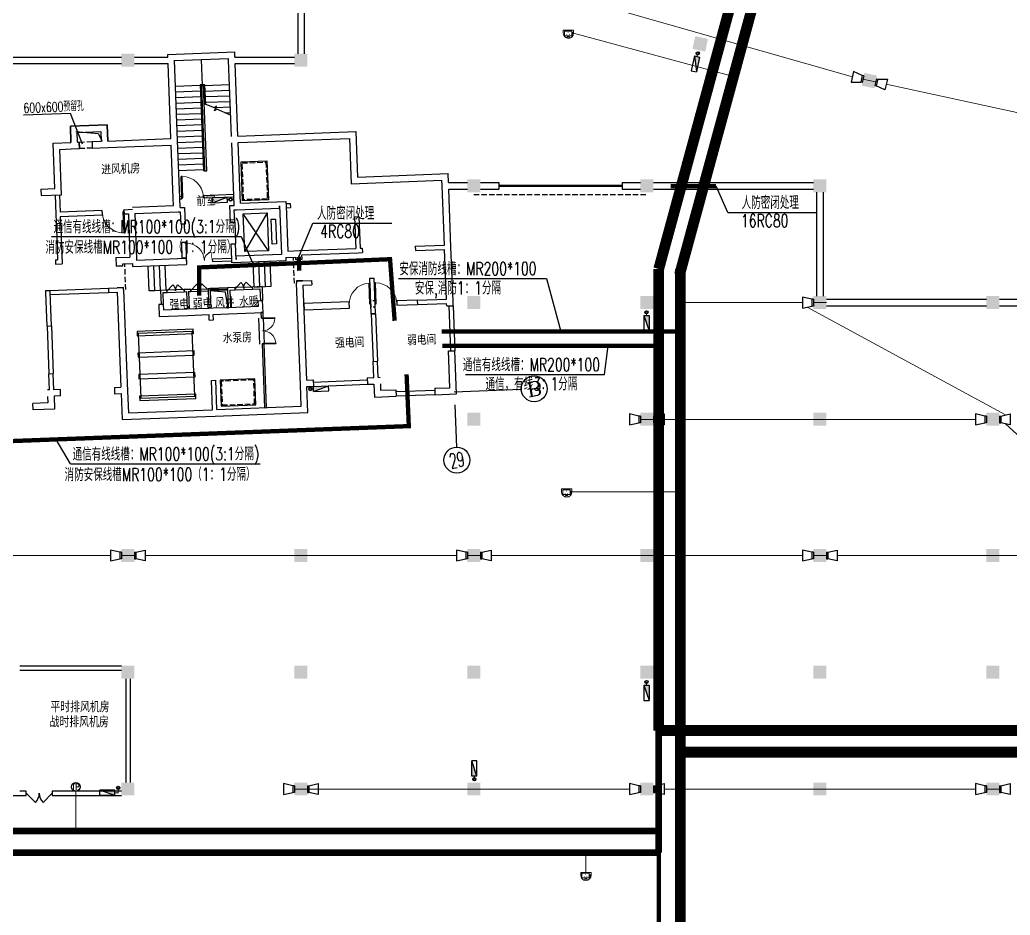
# Model space of a CAD drawing. Extents: x 791398 to 2325386, y -987887 to -518217.
# Drawn here: x 1478894 to 1524694, y -843893 to -802477 of the extents above; entities that cross this region are included whole.
import ezdxf
from ezdxf.enums import TextEntityAlignment as Align

# ---------------------------------------------------------------- set-up
doc = ezdxf.new("R2010")
doc.units = 0
doc.header["$LTSCALE"] = 1000
doc.header["$MEASUREMENT"] = 0
for name, pattern in [('BORDER', [1.75, 0.5, -0.25, 0.5, -0.25, 0, -0.25]), ('DASH', [0.35, 0.25, -0.1]), ('DASHEDX2', [1.5, 1, -0.5])]:
    doc.linetypes.add(name, pattern=pattern)
for name, color, linetype in [('AXIS', 3, 'Continuous'), ('AXIS_TEXT', 7, 'Continuous'), ('COLUMN', 252, 'Continuous'), ('JPS-J', 6, 'Continuous'), ('JPS-X', 1, 'BORDER'), ('JPS-XHS', 7, 'Continuous'), ('LVTRY', 6, 'Continuous'), ('PS房间字', 3, 'Continuous'), ('PUB_DIM', 3, 'Continuous'), ('RD-equip', 3, 'Continuous'), ('RD-text', 4, 'Continuous'), ('SPACE', 7, 'Continuous'), ('STAIR', 9, 'Continuous'), ('WALL', 8, 'Continuous'), ('WINDOW', 8, 'Continuous'), ('ZS封堵', 40, 'Continuous'), ('ZS房间字', 6, 'Continuous')]:
    doc.layers.add(name, color=color, linetype=linetype)
doc.layers.add('RD-line', color=2, linetype='Continuous', lineweight=0)
doc.styles.add('_TCH_AXIS', font='COMPLEX', dxfattribs={"bigfont": 'GBCBIG'})
doc.styles.add('_TCH_DIM', font='SIMPLEX', dxfattribs={"bigfont": 'GBCBIG'})
doc.styles.add('_TCH_SPACE', font='SIMPLEX', dxfattribs={"bigfont": 'GBCBIG'})
doc.styles.add('_TEL_DIM', font='SIMPLEX', dxfattribs={"width": 0.8, "height": 3.5, "bigfont": 'HZTXT'})
doc.styles.add('COMPLEX', font='COMPLEX')
doc.styles.add('FS1', font='txt4', dxfattribs={"width": 0.8, "bigfont": 'fstxt'})
doc.styles.add('FS2', font='tjromans.shx', dxfattribs={"width": 0.8, "bigfont": 'tjhztxt.shx'})
doc.styles.add('TEXT', font='tjromans.shx', dxfattribs={"width": 0.8, "height": 400, "bigfont": 'tjhztxt.shx'})
doc.linetypes.add('BRA', pattern='A,2.8,-0.1,["B",_TEL_DIM,S=0.07,R=0,X=0,Y=-0.12],-0.25', length=3.15)
doc.linetypes.add('CCTV', pattern='A,2.8,-0.1,["V",_TEL_DIM,S=0.07,R=0,X=0,Y=-0.12],-0.25', length=3.15)
doc.linetypes.add('TD', pattern='A,2.8,-0.1,["C",_TEL_DIM,S=0.07,R=0,X=0,Y=-0.12],-0.25', length=3.15)

# ---------------------------------------------------------------- blocks, each defined once
blk = doc.blocks.new('DXHS')
at = {"layer": 'JPS-XHS'}
blk.add_hatch(color=256, dxfattribs=at).paths.add_polyline_path([(-350, 240), (-350, 0), (350, 0)])
at = {"layer": 'JPS-XHS', "linetype": 'Continuous'}
for p, q in [((-350, 240), (-350, 0)), ((-350, 240), (350, 240)), ((-350, 0), (350, 0)), ((350, 240), (350, 0))]:
    blk.add_line(p, q, dxfattribs=at)
at = {"layer": 'JPS-XHS'}
blk.add_line((-350, 240), (350, 0), dxfattribs=at)
blk = doc.blocks.new('FF')
at = {"linetype": 'Continuous'}
for radius in [75, 60]:
    blk.add_circle((0, 0), radius, dxfattribs=at)
blk = doc.blocks.new('xxhhsss')
at = {"layer": 'JPS-X', "const_width": 50}
for points in [[(45054, -105841), (45086, -105694)], [(42715, -117823), (42715, -117673)], [(27318, -121219), (27168, -121225)], [(42715, -134923), (42715, -134773)], [(34755, -139123), (34755, -139273)], [(18285, -139673), (18285, -139903), (18135, -139903)]]:
    blk.add_lwpolyline(points, dxfattribs=at)
at = {"layer": 'JPS-X'}
for p, rotation in [((45086, -105694), 77.75137563667849), ((42715, -117673), 90), ((27168, -121225), 182.1740398099917), ((42715, -134773), 90), ((34755, -139273), 270), ((18285, -139673), 180)]:
    blk.add_blockref('FF', p, dxfattribs=dict(at, rotation=rotation))
at = {"layer": 'JPS-XHS', "xscale": -1}
for p, rotation in [((45097, -106209), 77.75137563667849), ((42835, -118173), 90), ((27663, -121086), 182.1740398099917), ((42835, -135273), 90), ((34635, -138773), 270)]:
    blk.add_blockref('DXHS', p, dxfattribs=dict(at, rotation=rotation))
at = {"layer": 'JPS-XHS', "rotation": 180}
blk.add_blockref('DXHS', (17785, -139783), dxfattribs=at)
blk = doc.blocks.new('_FZH')
blk.add_solid([(-0.5, -0.5), (0.5, -0.5), (-0.5, 0.5), (0.5, 0.5)])
blk = doc.blocks.new('$DorLib2D$00000116')
at = {"color": 0}
for p, q in [((-0.5, 0), (-0.146, 0.354)), ((0.5, 0), (0.146, 0.354))]:
    blk.add_line(p, q, dxfattribs=at)
for centre, start, end in [((-0.5, 0), 0, 45), ((0.5, 0), 135, 180)]:
    blk.add_arc(centre, 0.5, start, end, dxfattribs=at)
blk = doc.blocks.new('$WINLIB2D$00000001')
for p, q in [((-0.5, 0.5), (0.5, 0.5)), ((-0.5, 0.5), (-0.5, -0.5)), ((0.5, 0.167), (-0.5, 0.167)), ((0.5, -0.5), (0.5, 0.5)), ((0.5, -0.167), (-0.5, -0.167)), ((-0.5, -0.5), (0.5, -0.5))]:
    blk.add_line(p, q)
blk = doc.blocks.new('$DorLib2D$00000025')
at = {"const_width": 0.02}
for points in [[(0.481, -0.001), (0.481, 0.691)], [(-0.481, 0.001), (-0.481, 0.308)]]:
    blk.add_lwpolyline(points, dxfattribs=at)
at = {"lineweight": 13}
for centre, radius, start, end in [((0.505, -0.002), 0.699, 91.9397, 179.7238), ((-0.501, 0.003), 0.307, 359.7899, 85.7508)]:
    blk.add_arc(centre, radius, start, end, dxfattribs=at)
blk = doc.blocks.new('$DorLib2D$00000001')
for p, q in [((0.45, 0.975), (0.5, 0.975)), ((0.45, 0), (0.45, 0.975)), ((0.5, 0), (0.5, 0.975)), ((0.5, 0), (0.45, 0))]:
    blk.add_line(p, q)
at = {"lineweight": 13}
blk.add_arc((0.475, 0), 0.975, 91.4693, 180, dxfattribs=at)
blk = doc.blocks.new('$DorLib2D$00000002')
for p, q in [((-0.5, 0), (-0.5, 0.4875)), ((-0.475, 0.4875), (-0.5, 0.4875)), ((-0.475, 0), (-0.475, 0.4875)), ((0.475, 0), (0.475, 0.4875)), ((0.475, 0.4875), (0.5, 0.4875)), ((0.5, 0), (0.5, 0.4875)), ((-0.5, 0), (-0.475, 0)), ((0.5, 0), (0.475, 0))]:
    blk.add_line(p, q)
at = {"lineweight": 13}
for centre, start, end in [((-0.4875, 0), 0, 88.53072), ((0.4875, 0), 91.46928, 180)]:
    blk.add_arc(centre, 0.4875, start, end, dxfattribs=at)
blk = doc.blocks.new('_AXISO')
blk.add_circle((0, 0), 0.5)
at = {"layer": 'AXIS_TEXT', "style": 'COMPLEX', "width": 1.041667}
blk.add_attdef('A', text='', height=0.56, dxfattribs=at).set_placement((-0.25, -0.28), (0.25, -0.28), align=Align.FIT)
blk = doc.blocks.new('dadadadadadadad')
at = {"layer": 'RD-equip'}
for p, q in [((-157, 0), (-157, -70)), ((-157, 0), (157, 0)), ((157, 0), (157, -70)), ((-154, -70), (-253, -500)), ((-157, -70), (157, -70)), ((248, -500), (155, -70)), ((-253, -500), (248, -500))]:
    blk.add_line(p, q, dxfattribs=at)
blk = doc.blocks.new('PCY07')
at = {"color": 0, "lineweight": -2}
for p, q in [((-321, 0), (-321, 182)), ((-321, 182), (321, 182)), ((-249, -161), (-249, 129)), ((-249, 129), (205, 129)), ((205, 129), (205, -161)), ((321, 0), (321, 182)), ((205, -161), (-249, -161))]:
    blk.add_line(p, q, dxfattribs=at)
at = {"color": 0, "lineweight": -2, "const_width": 25}
for points in [[(-34, 48, 1), (-9, 48, 1)], [(-111, -81, 1), (-86, -81, 1)], [(67, -81, -1), (42, -81, -1)]]:
    blk.add_lwpolyline(points, format="xyb", close=True, dxfattribs=at)
at = {"color": 0, "lineweight": -2, "const_width": 80}
blk.add_lwpolyline([(245, 69), (245, -100)], dxfattribs=at)
at = {"color": 0, "lineweight": -2}
blk.add_lwpolyline([(-12, -162, 100, 250, 0), (-12, -272, 250, 250, 0)], format="xyseb", dxfattribs=at)
blk.add_arc((0, 0), 321, 180, 0, dxfattribs=at)
blk = doc.blocks.new('TELEPHONE')
at = {"layer": 'RD-equip'}
blk.add_circle((-32658, -70477), 200, dxfattribs=at)
at = {"layer": 'RD-text', "style": 'FS1', "width": 0.8}
blk.add_attdef('T', text='', height=350, dxfattribs=at).set_placement((-32658, -70477), align=Align.MIDDLE)

msp = doc.modelspace()

# ---------------------------------------------------------------- linework, layer by layer
at = {"layer": 'AXIS'}
for p, q in [((1498987, -819685), (1502084, -819567)), ((1499009, -820285), (1499084, -822243))]:
    msp.add_line(p, q, dxfattribs=at)
at = {"layer": 'JPS-J'}
for points in [[(1484320, -816889), (1484328, -817089), (1486926, -816991), (1486918, -816791)], [(1486872, -816892), (1484374, -816987), (1484488, -819985), (1486986, -819890)], [(1484358, -817889), (1484366, -818088), (1486964, -817990), (1486956, -817790)], [(1484396, -818888), (1484403, -819088), (1487002, -818989), (1486994, -818789)], [(1484434, -819887), (1484441, -820087), (1487039, -819988), (1487032, -819789)]]:
    msp.add_lwpolyline(points, close=True, dxfattribs=at)
at = {"layer": 'JPS-X', "const_width": 50}
msp.add_lwpolyline([(1488567, -810794), (1488492, -810797)], dxfattribs=at)
at = {"layer": 'LVTRY'}
msp.add_lwpolyline([(1488533, -815829), (1488406, -815077), (1487701, -815010)], dxfattribs=at)
at = {"layer": 'PUB_DIM'}
msp.add_lwpolyline([(1481790, -808229), (1481233, -806805), (1479060, -806888)], dxfattribs=at)
at = {"layer": 'RD-line', "linetype": 'BRA', "ltscale": 0.8}
for p, q in [((1517398, -805111), (1495795, -798950)), ((1517885, -805225), (1518471, -805353)), ((1518960, -805459), (1533031, -808514)), ((1515093, -815557), (1509440, -815557)), ((1515594, -815560), (1516194, -815556)), ((1515309, -815762), (1524479, -820756)), ((1507594, -820960), (1523093, -820960)), ((1524479, -821162), (1531093, -827256)), ((1483093, -827256), (1468694, -827256)), ((1484194, -827256), (1483594, -827256)), ((1499093, -827256), (1484694, -827256)), ((1500194, -827256), (1499594, -827256)), ((1515093, -827256), (1500694, -827256)), ((1516194, -827256), (1515594, -827256)), ((1531093, -827256), (1516694, -827256)), ((1507093, -838057), (1491594, -838056)), ((1523093, -838060), (1508694, -838060)), ((1524194, -838060), (1523594, -838060))]:
    msp.add_line(p, q, dxfattribs=at)
at = {"layer": 'RD-line', "linetype": 'CCTV'}
for p, q in [((1504506, -803095), (1511896, -805105)), ((1504426, -824315), (1509440, -824315)), ((1505075, -841912), (1505075, -841002))]:
    msp.add_line(p, q, dxfattribs=at)
at = {"layer": 'RD-line', "linetype": 'TD'}
msp.add_line((1481481, -838156), (1481481, -840013), dxfattribs=at)
at = {"layer": 'RD-line'}
for points, const_width in [([(1508440, -814001), (1523041, -760319)], 500), ([(1508992, -810167), (1511090, -810167)], 200), ([(1491794, -813441), (1491814, -814086)], 200), ([(1487193, -815241), (1487189, -813931), (1496015, -813550), (1496228, -816399)], 200), ([(1508440, -835352), (1508440, -814001)], 500), ([(1496780, -818879), (1496883, -821271), (1474587, -822111), (1474307, -814672), (1465979, -814840), (1466023, -816060)], 200), ([(1498433, -817559), (1508440, -817559)], 200), ([(1508440, -835352), (1585253, -835352)], 500), ([(1508440, -835352), (1508440, -841002)], 300), ([(1443461, -840002), (1508440, -840002)], 300), ([(1508440, -841002), (1508440, -852496)], 200)]:
    msp.add_lwpolyline(points, dxfattribs=dict(at, const_width=const_width))
at = {"layer": 'RD-line', "linetype": 'DASHEDX2'}
for points, const_width in [([(1509405, -814263), (1524006, -760581)], 500), ([(1509440, -852298), (1509440, -814001)], 500), ([(1498401, -816893), (1509440, -816893)], 200), ([(1509440, -836352), (1591814, -836352)], 500), ([(1442461, -841002), (1508440, -841002)], 300)]:
    msp.add_lwpolyline(points, dxfattribs=dict(at, const_width=const_width))
at = {"layer": 'RD-text'}
for p, q in [((1511638, -811395), (1511090, -810167)), ((1511638, -811395), (1515730, -811395)), ((1491794, -813441), (1492444, -811888)), ((1492444, -811888), (1496094, -811888)), ((1480352, -812498), (1489128, -812498)), ((1489128, -812498), (1489698, -813823)), ((1496399, -814441), (1503255, -814441)), ((1503255, -814441), (1503921, -816893)), ((1505930, -818879), (1506105, -817559)), ((1499506, -818879), (1505930, -818879)), ((1481238, -823011), (1480569, -821885)), ((1481238, -823011), (1490014, -823011))]:
    msp.add_line(p, q, dxfattribs=at)
at = {"layer": 'STAIR'}
for p, q in [((1487341, -805517), (1487295, -804317)), ((1487241, -805520), (1486092, -805564)), ((1487239, -805470), (1487439, -805463)), ((1487239, -805470), (1487391, -809467)), ((1487291, -805518), (1487391, -805515)), ((1487291, -805518), (1487441, -809466)), ((1487391, -805515), (1487423, -806370)), ((1487439, -805463), (1487474, -806390)), ((1487441, -805513), (1488590, -805469)), ((1487251, -805780), (1486101, -805824)), ((1487261, -806040), (1486111, -806084)), ((1487451, -805773), (1488600, -805729)), ((1487460, -806032), (1488610, -805989)), ((1487270, -806300), (1486121, -806343)), ((1487891, -806555), (1487423, -806369)), ((1487470, -806292), (1488619, -806249)), ((1487995, -806470), (1487891, -806555)), ((1487897, -806689), (1487995, -806470)), ((1487966, -806534), (1488629, -806508)), ((1487280, -806560), (1486131, -806603)), ((1487290, -806819), (1486141, -806863)), ((1488001, -806604), (1487897, -806689)), ((1488644, -806894), (1488001, -806604)), ((1488386, -806778), (1488639, -806768)), ((1487300, -807079), (1486151, -807123)), ((1487310, -807339), (1486161, -807383)), ((1487320, -807599), (1486171, -807642)), ((1487330, -807859), (1486180, -807902)), ((1487339, -808118), (1486190, -808162)), ((1487349, -808378), (1486200, -808422)), ((1487359, -808638), (1486210, -808682)), ((1487369, -808898), (1486220, -808942)), ((1487379, -809158), (1486230, -809201)), ((1487389, -809418), (1486240, -809461)), ((1487441, -809466), (1487391, -809467)), ((1490392, -813156), (1489227, -811449)), ((1490326, -811408), (1489293, -813198)), ((1488832, -811840), (1488870, -812839)), ((1485659, -814987), (1485615, -813838)), ((1489736, -814832), (1489692, -813683)), ((1486498, -814955), (1485699, -814986)), ((1485703, -815086), (1486502, -815055)), ((1486798, -814944), (1487597, -814914)), ((1486802, -815044), (1487601, -815013)), ((1489646, -814836), (1488846, -814866)), ((1488850, -814966), (1489650, -814936)), ((1489996, -817474), (1489951, -816275)), ((1490151, -816268), (1490196, -817467))]:
    msp.add_line(p, q, dxfattribs=at)
for points in [[(1481492, -807640), (1482517, -807732), (1482710, -808094)], [(1485139, -815007), (1484879, -815017), (1484836, -813868)], [(1485399, -814997), (1485139, -815007), (1485096, -813858)], [(1485659, -814987), (1485399, -814997), (1485355, -813848)], [(1489736, -814832), (1489996, -814823), (1489952, -813673)], [(1489996, -814823), (1490255, -814813), (1490212, -813663)], [(1490255, -814813), (1490515, -814803), (1490472, -813654)]]:
    msp.add_lwpolyline(points, dxfattribs=at)
at = {"layer": 'STAIR', "linetype": 'DASH'}
for points in [[(1481636, -808135), (1482236, -808112), (1482247, -808412), (1481647, -808435)], [(1489178, -809099), (1490277, -809058), (1490342, -810756), (1489242, -810798)], [(1488210, -819193), (1488252, -820293), (1489751, -820236), (1489709, -819136)]]:
    msp.add_lwpolyline(points, close=True, dxfattribs=at)
at = {"layer": 'STAIR'}
for points in [[(1489126, -809051), (1490325, -809006), (1490394, -810805), (1489194, -810850)], [(1489293, -813198), (1489227, -811449), (1490326, -811408), (1490392, -813156)], [(1490568, -812849), (1490524, -811700), (1490724, -811693), (1490767, -812842)], [(1488158, -819145), (1488204, -820344), (1489803, -820284), (1489757, -819085)]]:
    msp.add_lwpolyline(points, close=True, dxfattribs=at)
at = {"layer": 'WALL'}
for p, q in [((1491744, -799249), (1491744, -804049)), ((1492044, -799249), (1492044, -804049)), ((1476194, -804199), (1483594, -804199)), ((1484194, -804199), (1485740, -804199)), ((1485735, -804076), (1488833, -803959)), ((1485740, -804199), (1485735, -804076)), ((1488842, -804199), (1488833, -803959)), ((1488842, -804199), (1491594, -804199)), ((1476194, -804499), (1483594, -804499)), ((1484194, -804499), (1485751, -804499)), ((1485883, -807974), (1485751, -804499)), ((1486186, -808062), (1486045, -804345)), ((1486045, -804345), (1486046, -804365)), ((1486046, -804365), (1488544, -804270)), ((1488547, -804353), (1488544, -804270)), ((1488681, -807867), (1488547, -804353)), ((1488981, -807856), (1488853, -804499)), ((1488853, -804499), (1491594, -804499)), ((1487291, -805518), (1487391, -805515)), ((1487291, -805518), (1487391, -805515)), ((1487441, -809466), (1487291, -805518)), ((1487441, -809466), (1487291, -805518)), ((1487541, -809462), (1487391, -805515)), ((1487541, -809462), (1487391, -805515)), ((1481233, -807400), (1482932, -807335)), ((1481261, -808149), (1481233, -807400)), ((1482932, -807335), (1482960, -808085)), ((1481544, -807688), (1482643, -807646)), ((1481561, -808138), (1481544, -807688)), ((1482643, -807646), (1482660, -808096)), ((1488681, -807867), (1488681, -807867)), ((1488981, -807856), (1494427, -807649)), ((1494427, -807649), (1494506, -809748)), ((1480437, -808180), (1481261, -808149)), ((1480516, -810279), (1480437, -808180)), ((1480437, -808180), (1480437, -808180)), ((1480437, -808180), (1480437, -808180)), ((1480737, -808169), (1480737, -808169)), ((1481561, -808138), (1481636, -808135)), ((1481636, -808135), (1481647, -808435)), ((1482236, -808112), (1482660, -808096)), ((1482236, -808112), (1482247, -808412)), ((1482960, -808085), (1485883, -807974)), ((1482971, -808384), (1485894, -808273)), ((1485987, -810722), (1485894, -808273)), ((1486287, -810710), (1486186, -808062)), ((1488692, -808167), (1488692, -808167)), ((1488785, -810615), (1488692, -808167)), ((1488992, -808156), (1494138, -807960)), ((1489085, -810604), (1488992, -808156)), ((1494138, -807960), (1494218, -810059)), ((1480448, -808480), (1480448, -808480)), ((1480748, -808469), (1481273, -808449)), ((1480828, -810567), (1480748, -808469)), ((1481273, -808449), (1481647, -808435)), ((1482247, -808412), (1482971, -808384)), ((1487441, -809466), (1487541, -809462)), ((1487441, -809466), (1487541, -809462)), ((1494506, -809748), (1498703, -809588)), ((1498719, -810006), (1498703, -809588)), ((1494218, -810059), (1498415, -809900)), ((1498425, -810164), (1498415, -809900)), ((1498529, -812897), (1498425, -810164)), ((1498719, -810006), (1499594, -810006)), ((1500194, -810006), (1501044, -810006)), ((1501044, -810006), (1501044, -810306)), ((1506744, -810006), (1507594, -810006)), ((1506744, -810006), (1506744, -810306)), ((1508194, -810006), (1515594, -810006)), ((1479867, -810303), (1480516, -810279)), ((1479867, -810303), (1479878, -810603)), ((1479878, -810603), (1480828, -810567)), ((1480528, -810579), (1480562, -811478)), ((1480528, -810579), (1480528, -810579)), ((1480728, -810571), (1480758, -811370)), ((1480816, -810267), (1480816, -810267)), ((1480828, -810567), (1480828, -810567)), ((1480828, -810567), (1480828, -810567)), ((1486385, -810656), (1486285, -810660)), ((1486389, -810756), (1486385, -810656)), ((1488783, -810565), (1487384, -810619)), ((1487384, -810619), (1487388, -810718)), ((1488802, -811065), (1488785, -810615)), ((1489098, -810954), (1489085, -810604)), ((1498731, -810306), (1499594, -810306)), ((1498832, -812986), (1498731, -810306)), ((1500194, -810306), (1501044, -810306)), ((1506744, -810306), (1507594, -810306)), ((1508194, -810306), (1515594, -810306)), ((1515744, -810456), (1515744, -815256)), ((1516044, -810456), (1516044, -815256)), ((1484102, -811143), (1486000, -811071)), ((1486000, -811071), (1485987, -810722)), ((1486304, -811160), (1486287, -810710)), ((1486289, -810760), (1486389, -810756)), ((1487388, -810718), (1488787, -810665)), ((1488602, -811073), (1488802, -811065)), ((1488632, -811847), (1488602, -811073)), ((1489098, -810954), (1491197, -810874)), ((1490908, -811185), (1490905, -811085)), ((1490905, -811085), (1490988, -813284)), ((1491197, -810874), (1491204, -811074)), ((1491201, -810974), (1491400, -810966)), ((1491204, -811074), (1491284, -813172)), ((1491400, -810966), (1491408, -811166)), ((1480562, -811478), (1480587, -812128)), ((1482707, -811296), (1480758, -811370)), ((1480766, -811570), (1482714, -811496)), ((1480766, -811570), (1480787, -812120)), ((1482714, -811496), (1482707, -811296)), ((1483706, -811259), (1484106, -811243)), ((1483706, -811259), (1483714, -811458)), ((1483714, -811458), (1483706, -811259)), ((1483714, -811458), (1483913, -811451)), ((1483913, -811451), (1483989, -813449)), ((1484213, -811439), (1486212, -811364)), ((1484213, -811439), (1484293, -813538)), ((1486212, -811364), (1486312, -811360)), ((1486304, -811160), (1486504, -811152)), ((1486312, -811360), (1486333, -811934)), ((1486504, -811152), (1486533, -811927)), ((1488810, -811265), (1488910, -811261)), ((1488832, -811840), (1488810, -811265)), ((1488910, -811261), (1490908, -811185)), ((1491208, -811174), (1491408, -811166)), ((1486533, -811927), (1486333, -811934)), ((1488632, -811847), (1488832, -811840)), ((1494577, -811596), (1494377, -811604)), ((1494377, -811604), (1494432, -813053)), ((1494577, -811596), (1494632, -813045)), ((1480787, -812120), (1480587, -812128)), ((1480587, -812128), (1480642, -813576)), ((1480787, -812120), (1480849, -813769)), ((1486566, -812776), (1486366, -812784)), ((1486366, -812784), (1486393, -813508)), ((1486566, -812776), (1486593, -813501)), ((1488670, -812846), (1488870, -812839)), ((1488697, -813571), (1488670, -812846)), ((1488897, -813563), (1488870, -812839)), ((1497180, -812949), (1498529, -812897)), ((1497180, -812949), (1497187, -813148)), ((1490990, -813334), (1488891, -813413)), ((1490988, -813284), (1490990, -813334)), ((1491284, -813172), (1491834, -813152)), ((1491834, -813152), (1494432, -813053)), ((1491941, -813348), (1494539, -813249)), ((1491949, -813548), (1491941, -813348)), ((1494539, -813249), (1494739, -813241)), ((1494632, -813045), (1494732, -813042)), ((1494732, -813042), (1494739, -813241)), ((1497187, -813148), (1498536, -813097)), ((1498624, -815396), (1498536, -813097)), ((1498927, -815484), (1498832, -812986)), ((1480542, -813580), (1480642, -813576)), ((1480542, -813580), (1480549, -813780)), ((1480549, -813780), (1480849, -813769)), ((1483340, -813474), (1483989, -813449)), ((1483340, -813474), (1483355, -813874)), ((1483355, -813874), (1483655, -813862)), ((1483651, -813762), (1484101, -813745)), ((1483655, -813862), (1483651, -813762)), ((1484101, -813745), (1484106, -813895)), ((1484106, -813895), (1486604, -813800)), ((1484293, -813538), (1484295, -813588)), ((1484295, -813588), (1486593, -813501)), ((1486593, -813501), (1486393, -813508)), ((1486593, -813501), (1486604, -813800)), ((1486597, -813601), (1486601, -813700)), ((1488695, -813521), (1487796, -813555)), ((1487796, -813555), (1487800, -813655)), ((1487800, -813655), (1488699, -813621)), ((1488703, -813721), (1488697, -813571)), ((1491201, -813626), (1488703, -813721)), ((1488891, -813413), (1488897, -813563)), ((1491195, -813476), (1491645, -813459)), ((1491195, -813476), (1491201, -813626)), ((1491645, -813459), (1491649, -813559)), ((1491649, -813559), (1491949, -813548)), ((1491987, -814547), (1491687, -814558)), ((1491687, -814558), (1491691, -814658)), ((1491869, -819355), (1491691, -814658)), ((1491987, -814547), (1492386, -814532)), ((1491994, -814747), (1492394, -814731)), ((1492161, -819143), (1491994, -814747)), ((1492386, -814532), (1492394, -814731)), ((1495084, -814429), (1495284, -814422)), ((1495130, -815628), (1495084, -814429)), ((1495330, -815621), (1495284, -814422)), ((1480095, -814998), (1480295, -814991)), ((1480099, -815098), (1480095, -814998)), ((1480158, -816647), (1480099, -815098)), ((1480295, -814991), (1482993, -814888)), ((1480299, -815091), (1480295, -814991)), ((1480358, -816639), (1480299, -815091)), ((1480303, -815190), (1483001, -815088)), ((1482993, -814888), (1483393, -814873)), ((1482993, -814888), (1483001, -815088)), ((1483001, -815088), (1483400, -815073)), ((1483693, -814862), (1483393, -814873)), ((1483400, -815073), (1483567, -819470)), ((1483696, -814962), (1483693, -814862)), ((1483696, -814962), (1483875, -819658)), ((1485699, -814986), (1485399, -814997)), ((1485399, -814997), (1485424, -815647)), ((1485503, -815093), (1485703, -815086)), ((1485503, -815093), (1485524, -815643)), ((1485703, -815086), (1485699, -814986)), ((1486598, -814951), (1486498, -814955)), ((1486498, -814955), (1486502, -815055)), ((1486502, -815055), (1486602, -815051)), ((1486798, -814944), (1486598, -814951)), ((1486602, -815051), (1486632, -815851)), ((1486702, -815048), (1486802, -815044)), ((1486702, -815048), (1486732, -815847)), ((1486802, -815044), (1486798, -814944)), ((1487697, -814910), (1487597, -814914)), ((1487597, -814914), (1487601, -815013)), ((1487601, -815013), (1487632, -815813)), ((1487701, -815010), (1487697, -814910)), ((1487701, -815010), (1487731, -815809)), ((1488846, -814866), (1488497, -814879)), ((1488497, -814879), (1488501, -814979)), ((1488501, -814979), (1488531, -815779)), ((1488600, -814976), (1488850, -814966)), ((1488600, -814976), (1488631, -815775)), ((1488850, -814966), (1488846, -814866)), ((1490096, -814819), (1489646, -814836)), ((1489646, -814836), (1489650, -814936)), ((1489650, -814936), (1489999, -814922)), ((1489999, -814922), (1490020, -815472)), ((1490096, -814819), (1490120, -815468)), ((1485524, -815643), (1485324, -815650)), ((1485324, -815650), (1485345, -816200)), ((1485524, -815643), (1485424, -815647)), ((1485524, -815643), (1485533, -815893)), ((1489920, -815476), (1490120, -815468)), ((1489930, -815726), (1489920, -815476)), ((1490120, -815468), (1490020, -815472)), ((1490141, -816018), (1490120, -815468)), ((1494125, -815516), (1492026, -815596)), ((1492026, -815596), (1492038, -815896)), ((1494136, -815816), (1494125, -815516)), ((1495136, -815778), (1495124, -815478)), ((1495147, -816078), (1495130, -815628)), ((1495324, -815471), (1495224, -815475)), ((1495334, -815721), (1495326, -815521)), ((1495347, -816070), (1495330, -815621)), ((1497275, -815447), (1496325, -815483)), ((1496325, -815483), (1496333, -815683)), ((1496333, -815683), (1497282, -815647)), ((1497275, -815447), (1498624, -815396)), ((1497275, -815447), (1497282, -815647)), ((1497282, -815647), (1498631, -815595)), ((1498636, -815712), (1498631, -815595)), ((1498636, -815712), (1498935, -815701)), ((1498935, -815701), (1498927, -815484)), ((1498935, -815701), (1499014, -817783)), ((1516194, -815406), (1523594, -815406)), ((1524194, -815406), (1531594, -815406)), ((1485345, -816200), (1486644, -816151)), ((1485533, -815893), (1486632, -815851)), ((1486632, -815851), (1487632, -815813)), ((1486644, -816151), (1487643, -816113)), ((1487632, -815813), (1487831, -815805)), ((1487643, -816113), (1487643, -816113)), ((1487652, -816363), (1487643, -816113)), ((1487831, -815805), (1488531, -815779)), ((1487843, -816105), (1488542, -816079)), ((1487852, -816355), (1487843, -816105)), ((1488531, -815779), (1489930, -815726)), ((1488542, -816079), (1490141, -816018)), ((1490141, -816018), (1490041, -816022)), ((1490041, -816022), (1490051, -816271)), ((1490151, -816268), (1490141, -816018)), ((1492038, -815896), (1494136, -815816)), ((1495347, -816070), (1495147, -816078)), ((1495147, -816078), (1495347, -816070)), ((1495147, -816078), (1495230, -818276)), ((1495335, -815771), (1495236, -815774)), ((1495347, -816070), (1495430, -818269)), ((1498736, -815708), (1498815, -817790)), ((1516194, -815706), (1523594, -815706)), ((1524194, -815706), (1531594, -815706)), ((1487652, -816363), (1487852, -816355)), ((1490051, -816271), (1490151, -816268)), ((1480158, -816647), (1480358, -816639)), ((1480158, -816647), (1480241, -818845)), ((1480358, -816639), (1480441, -818838)), ((1490196, -817467), (1490096, -817471)), ((1490096, -817471), (1490208, -820418)), ((1490308, -820415), (1490196, -817467)), ((1498715, -817794), (1499014, -817783)), ((1498779, -819493), (1498715, -817794)), ((1499090, -819781), (1499014, -817783)), ((1495230, -818276), (1495430, -818269)), ((1495259, -819026), (1495230, -818276)), ((1495459, -819018), (1495430, -818269)), ((1480241, -818845), (1480441, -818838)), ((1480270, -819595), (1480241, -818845)), ((1480470, -819587), (1480441, -818838)), ((1487759, -819160), (1487958, -819153)), ((1487810, -820510), (1487759, -819160)), ((1488010, -820502), (1487958, -819153)), ((1491907, -820354), (1491869, -819355)), ((1492161, -819143), (1492461, -819132)), ((1492461, -819132), (1492472, -819432)), ((1492465, -819232), (1494963, -819137)), ((1492472, -819432), (1494970, -819337)), ((1494959, -819037), (1495259, -819026)), ((1494959, -819037), (1494970, -819337)), ((1494970, -819337), (1495270, -819326)), ((1495270, -819326), (1495293, -819925)), ((1495459, -819018), (1495559, -819014)), ((1495570, -819314), (1495570, -819314)), ((1495570, -819314), (1495581, -819614)), ((1480270, -819595), (1480170, -819599)), ((1480769, -819576), (1480470, -819587)), ((1480781, -819876), (1480769, -819576)), ((1483268, -819481), (1483567, -819470)), ((1483268, -819481), (1483279, -819781)), ((1483279, -819781), (1483579, -819769)), ((1483579, -819769), (1483624, -820969)), ((1483875, -819658), (1483913, -820657)), ((1492173, -819443), (1492472, -819432)), ((1492218, -820642), (1492173, -819443)), ((1495581, -819614), (1496281, -819588)), ((1496281, -819588), (1496292, -819887)), ((1498083, -819619), (1496285, -819687)), ((1498091, -819819), (1496292, -819887)), ((1498080, -819519), (1498779, -819493)), ((1498080, -819519), (1498091, -819819)), ((1498091, -819819), (1499090, -819781)), ((1480193, -820198), (1479493, -820225)), ((1479504, -820525), (1479493, -820225)), ((1480181, -819898), (1480181, -819898)), ((1480181, -819898), (1480193, -820198)), ((1480781, -819876), (1480481, -819887)), ((1480481, -819887), (1480504, -820487)), ((1495293, -819925), (1496292, -819887)), ((1480504, -820487), (1479504, -820525)), ((1483913, -820657), (1487810, -820510)), ((1487921, -820806), (1492218, -820642)), ((1488010, -820502), (1491907, -820354)), ((1490208, -820418), (1490308, -820415)), ((1483624, -820969), (1487921, -820806)), ((1478894, -832356), (1483594, -832356)), ((1478894, -832556), (1483594, -832556)), ((1483794, -832956), (1483794, -837756)), ((1483994, -832956), (1483994, -837756)), ((1478144, -838356), (1478894, -838356)), ((1479194, -838156), (1478894, -838156)), ((1478894, -838356), (1479194, -838356)), ((1479194, -838356), (1479194, -838156)), ((1483594, -838156), (1480394, -838156)), ((1480394, -838156), (1480394, -838356)), ((1480394, -838356), (1483594, -838356))]:
    msp.add_line(p, q, dxfattribs=at)
msp.add_lwpolyline([(1482960, -808085), (1482932, -807335), (1481233, -807400), (1481261, -808149)], dxfattribs=at)
at = {"layer": 'WINDOW', "linetype": 'DASH'}
for p, q in [((1483655, -813862), (1483355, -813874)), ((1491949, -813548), (1491649, -813559)), ((1491687, -814558), (1491987, -814547)), ((1483393, -814873), (1483693, -814862))]:
    msp.add_line(p, q, dxfattribs=at)
at = {"layer": 'WINDOW', "linetype": 'DASH', "ltscale": 2, "const_width": 100}
msp.add_lwpolyline([(1501044, -810156), (1506744, -810156)], dxfattribs=at)
at = {"layer": 'ZS封堵', "linetype": 'DASH'}
for points in [[(1499894, -810556), (1507894, -810556)], [(1483796, -814958), (1483751, -813759)], [(1491591, -814662), (1491545, -813463)]]:
    msp.add_lwpolyline(points, dxfattribs=at)

# ---------------------------------------------------------------- block references
at = {"layer": 'AXIS'}
ref = msp.add_blockref('_AXISO', (1502683, -819545), dxfattribs=dict(at, xscale=1200, yscale=1200, zscale=1200))
ref.add_attrib('A', 'B', dxfattribs={"layer": 'AXIS_TEXT', "height": 679, "rotation": 10.3837, "style": '_TCH_AXIS', "width": 1.235294}).set_placement((1502410, -819940), (1503078, -819817), align=Align.FIT)
ref = msp.add_blockref('_AXISO', (1499106, -822842), dxfattribs=dict(at, xscale=1200, yscale=1200, zscale=1200))
ref.add_attrib('A', '29', dxfattribs={"layer": 'AXIS_TEXT', "height": 678.8, "rotation": 10.3837, "style": '_TCH_AXIS', "width": 0.617647}).set_placement((1498834, -823237), (1499501, -823115), align=Align.FIT)
at = {"layer": 'COLUMN'}
for p, xscale, yscale, zscale, rotation in [((1510360, -803592), 599.9999999998946, 599.9999999999836, 599.9999999999836, 347.7513756325903), ((1483894, -804349), 600, 600, 600, 359.9999999997777), ((1491894, -804349), 600, 600, 600, 359.9999999997777), ((1518178, -805289), 600.0000000001469, 600.0000000000974, 600.0000000000974, 347.7513756325841), ((1499894, -810156), 600, 600, 600, 359.9999999999), ((1507894, -810156), 600, 600, 600, 359.9999999997665), ((1515894, -810156), 600, 600, 600, 359.9999999997665), ((1499894, -815556), 600, 600, 600, 359.9999999997665), ((1507894, -815556), 600, 600, 600, 359.9999999997777), ((1515894, -815556), 600, 600, 600, 359.9999999997665), ((1523894, -815556), 600, 600, 600, 359.9999999997665), ((1499894, -820956), 600, 600, 600, 359.9999999997665), ((1507894, -820956), 600, 600, 600, 359.9999999997665), ((1515894, -820956), 600, 600, 600, 359.9999999997777), ((1523894, -820956), 600, 600, 600, 359.9999999997777), ((1483894, -827256), 600, 600, 600, 359.9999999997665), ((1491894, -827256), 600, 600, 600, 359.9999999997665), ((1499894, -827256), 600, 600, 600, 359.9999999997665), ((1507894, -827256), 600, 600, 600, 359.9999999997665), ((1515894, -827256), 600, 600, 600, 359.9999999997555), ((1523894, -827256), 600, 600, 600, 359.9999999997665), ((1483894, -832656), 600, 600, 600, 359.9999999997665), ((1491894, -832656), 600, 600, 600, 359.9999999997777), ((1499894, -832656), 600, 600, 600, 359.9999999997665), ((1507894, -832656), 600, 600, 600, 359.9999999997665), ((1515894, -832656), 600, 600, 600, 359.9999999997777), ((1523894, -832656), 600, 600, 600, 359.9999999999), ((1483894, -838056), 600, 600, 600, 359.9999999997777), ((1491894, -838056), 600, 600, 600, 359.9999999997665), ((1499894, -838056), 600, 600, 600, 359.9999999997777), ((1507894, -838056), 600, 600, 600, 359.9999999997665), ((1515894, -838056), 600, 600, 600, 359.9999999997777), ((1523894, -838056), 600, 600, 600, 359.9999999999)]:
    msp.add_blockref('_FZH', p, dxfattribs=dict(at, xscale=xscale, yscale=yscale, zscale=zscale, rotation=rotation))
at = {"layer": 'JPS-X', "rotation": 2.174039783330433}
msp.add_blockref('FF', (1488642, -810791), dxfattribs=at)
at = {"layer": 'JPS-XHS'}
msp.add_blockref('xxhhsss', (1465159, -698333), dxfattribs=at)
at = {"layer": 'JPS-XHS', "xscale": -1, "rotation": 182.1740397833304}
msp.add_blockref('DXHS', (1488138, -810690), dxfattribs=at)
at = {"layer": 'RD-equip', "color": 3, "lineweight": 0, "xscale": 0.7475813101045787, "yscale": 0.7475813099881634, "zscale": 0.74758131}
for p in [(1504266, -803095), (1504187, -824315), (1505075, -842048)]:
    msp.add_blockref('PCY07', p, dxfattribs=at)
at = {"layer": 'RD-equip'}
ref = msp.add_blockref('TELEPHONE', (1514139, -767479), dxfattribs=at)
ref.add_attrib('T', 'TP', dxfattribs={"layer": 'RD-text', "height": 270, "style": 'FS1', "width": 0.7}).set_placement((1481481, -837956), align=Align.MIDDLE)
at = {"layer": 'RD-line', "color": 1}
for p, rotation in [((1517885, -805225), 257.094697204239), ((1515594, -815560), 270), ((1507594, -820960), 270), ((1523594, -820960), 270), ((1483594, -827260), 270), ((1499594, -827260), 270), ((1515594, -827260), 270), ((1491594, -838060), 270), ((1507594, -838060), 270), ((1523594, -838060), 270)]:
    msp.add_blockref('dadadadadadadad', p, dxfattribs=dict(at, rotation=rotation))
at = {"layer": 'RD-line', "color": 1, "xscale": -1}
for p, rotation in [((1518469, -805359), 77.094697204239), ((1508194, -820960), 90), ((1524194, -820960), 90), ((1484194, -827260), 90), ((1500194, -827260), 90), ((1516194, -827260), 90), ((1492194, -838060), 90), ((1508194, -838060), 90), ((1524194, -838060), 90)]:
    msp.add_blockref('dadadadadadadad', p, dxfattribs=dict(at, rotation=rotation))
at = {"layer": 'WINDOW'}
for name, p, xscale, yscale, zscale, rotation in [('$DorLib2D$00000001', (1486887, -810687), 1000, -1000, 1000, 182.1740397859481), ('$DorLib2D$00000001', (1483210, -811377), 1000, -1000, 1000, 2.174039785944246), ('$DorLib2D$00000025', (1487198, -813628), 1200, -1200, 1200, 182.1740397859454), ('$DorLib2D$00000116', (1486100, -815020), 800, -800, 800, 182.1740397859573), ('$DorLib2D$00000116', (1487200, -814979), -800, -800, -800, 182.1740397859427), ('$DorLib2D$00000116', (1489248, -814901), 800, -800, 800, 182.1740397859501), ('$DorLib2D$00000001', (1494630, -815647), 1000, 1000, 1000, 2.174039785932245), ('$DorLib2D$00000001', (1495829, -815602), -1000, 1000, -1000, 2.174039785945781), ('$WINLIB2D$00000001', (1488099, -814945), 800, 100, 800, 182.1740397859552), ('$DorLib2D$00000002', (1490123, -816869), -1200, 1200, -1200, 272.1740397859734), ('$DorLib2D$00000116', (1479794, -838256), -1200, -1200, -1200, 359.9999999997319)]:
    msp.add_blockref(name, p, dxfattribs=dict(at, xscale=xscale, yscale=yscale, zscale=zscale, rotation=rotation))

# ---------------------------------------------------------------- texts
at = {"layer": 'PS房间字', "style": 'TEXT', "width": 0.8}
for s, p in [('进风机房', (1482667, -809641)), ('前室', (1487069, -811096)), ('水暖', (1489045, -815760)), ('强电', (1485826, -815883)), ('弱电', (1486905, -815842)), ('风井', (1487939, -815802)), ('水泵房', (1488286, -817440)), ('弱电间', (1496812, -817537)), ('强电间', (1493482, -817663))]:
    msp.add_text(s, height=450, rotation=2.174, dxfattribs=at).set_placement(p)
at = {"layer": 'PS房间字', "style": '_TCH_DIM'}
msp.add_text('平时排风机房', height=506.4, dxfattribs=at).set_placement((1480309, -834509))
at = {"layer": 'RD-text', "linetype": 'TD', "style": 'FS2', "width": 0.7}
for s, p in [('人防密闭处理', (1513600, -811233)), ('人防密闭处理', (1493964, -811726)), ('16RC80', (1513342, -812068)), ('通信有线线槽：MR100*100(3:1分隔)', (1484766, -812346)), ('4RC80', (1493706, -812561)), ('消防安保线槽MR100*100（1：1分隔）', (1484494, -813293)), ('安保消防线槽：MR200*100', (1499618, -814289)), ('安保,消防1：1分隔', (1499157, -815182)), ('通信有线线槽：MR200*100', (1502553, -818728)), ('通信，有线3：1分隔', (1502553, -819623)), ('通信有线线槽：MR100*100(3:1分隔)', (1485652, -822860)), ('消防安保线槽MR100*100（1：1分隔）', (1485380, -823807))]:
    msp.add_text(s, height=600, rotation=0.1611, dxfattribs=at).set_placement(p, align=Align.CENTER)
at = {"layer": 'SPACE', "style": '_TCH_SPACE', "width": 0.7}
msp.add_text('600x600预留孔', height=450, rotation=2.174, dxfattribs=at).set_placement((1479071, -806785))
at = {"layer": 'ZS房间字', "style": '_TCH_DIM'}
msp.add_text('战时排风机房', height=506.4, dxfattribs=at).set_placement((1480273, -835206))

doc.saveas('drawing.dxf')
